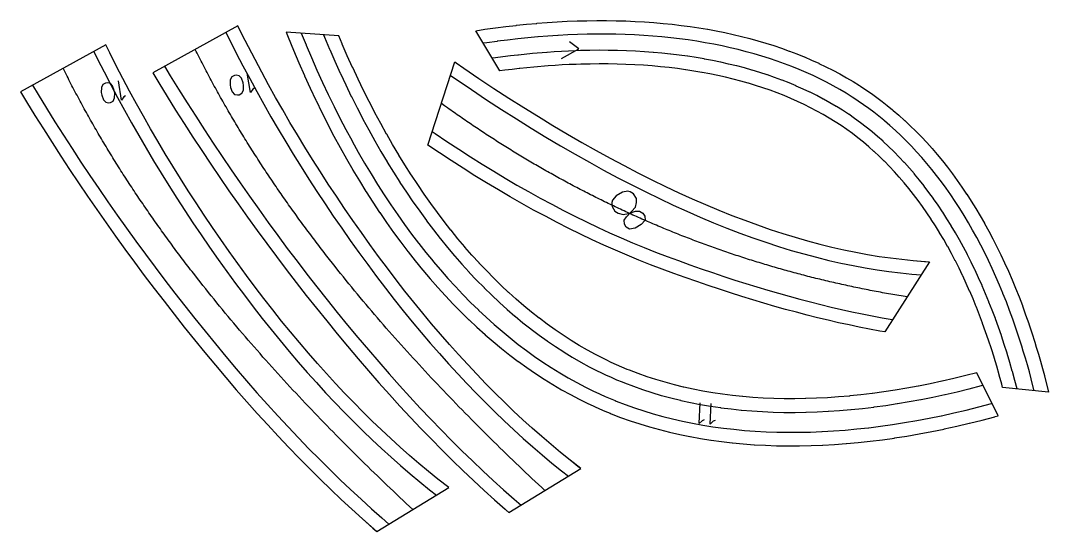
# Model space of a CAD drawing. Extents: x 1 to 96, y -465 to 46.
# Drawn here: x 0.5 to 94.9, y -207.1 to -160.1 of the extents above; entities that cross this region are included whole.
import ezdxf

# ---------------------------------------------------------------- set-up
doc = ezdxf.new("R2010")
doc.units = 0
doc.layers.add('11', color=216, linetype='CONTINUOUS')

msp = doc.modelspace()

# ---------------------------------------------------------------- linework, layer by layer
at = {"layer": '11'}
for points in [[(42.335, -161.073), (43.173, -160.946), (44.136, -160.812), (44.151, -160.81), (45.101, -160.688), (46.052, -160.579), (46.067, -160.577), (47.005, -160.48), (47.943, -160.395), (47.958, -160.394), (48.882, -160.321), (49.807, -160.26), (49.822, -160.26), (50.732, -160.211), (51.643, -160.175), (51.658, -160.175), (52.554, -160.151), (53.45, -160.139), (53.465, -160.139), (54.347, -160.139), (55.228, -160.151), (55.243, -160.152), (56.109, -160.176), (56.975, -160.213), (56.989, -160.213), (57.84, -160.262), (58.69, -160.322), (58.704, -160.324), (59.538, -160.396), (60.371, -160.481), (60.385, -160.482), (61.203, -160.579), (62.019, -160.688), (62.033, -160.69), (62.833, -160.81), (63.632, -160.943), (63.645, -160.945), (64.428, -161.089), (65.208, -161.246), (65.221, -161.249), (65.985, -161.416), (66.747, -161.597), (66.759, -161.6), (67.505, -161.791), (68.248, -161.996), (68.259, -161.999), (68.986, -162.215), (69.709, -162.443), (69.72, -162.447), (70.427, -162.685), (71.13, -162.938), (71.14, -162.941), (71.827, -163.204), (72.509, -163.48), (72.518, -163.484), (73.185, -163.77), (73.845, -164.069), (73.854, -164.073), (74.499, -164.383), (75.138, -164.706), (75.146, -164.71), (75.77, -165.043), (76.386, -165.39), (76.393, -165.394), (76.995, -165.751), (77.589, -166.121), (77.666, -166.17), (78.174, -166.504), (78.675, -166.85), (79.168, -167.206), (79.655, -167.571), (79.655, -167.572), (80.135, -167.947), (80.606, -168.333), (80.677, -168.393), (81.209, -168.85), (81.73, -169.32), (81.736, -169.325), (82.252, -169.811), (82.758, -170.309), (82.764, -170.315), (83.265, -170.83), (83.755, -171.355), (83.761, -171.362), (84.247, -171.905), (84.72, -172.457), (84.727, -172.465), (85.196, -173.035), (85.654, -173.614), (85.661, -173.623), (86.114, -174.22), (86.555, -174.825), (86.562, -174.835), (86.998, -175.458), (87.423, -176.089), (87.43, -176.099), (87.85, -176.749), (88.258, -177.406), (88.265, -177.416), (88.668, -178.091), (89.059, -178.773), (89.066, -178.784), (89.452, -179.484), (89.826, -180.19), (89.832, -180.202), (90.201, -180.926), (90.559, -181.657), (90.564, -181.669), (90.916, -182.417), (91.256, -183.171), (91.261, -183.184), (91.595, -183.956), (91.917, -184.733), (91.923, -184.746), (92.239, -185.541), (92.543, -186.341), (92.548, -186.355), (92.846, -187.172), (93.132, -187.994), (93.137, -188.008), (93.416, -188.848), (93.684, -189.692), (93.825, -190.147), (94.022, -190.798), (94.211, -191.452), (94.391, -192.109), (94.563, -192.768), (94.568, -192.79), (94.9, -194.134), (94.939, -194.3), (90.725, -193.857), (90.646, -193.55), (90.422, -192.726), (90.419, -192.712), (90.188, -191.904), (89.947, -191.099), (89.943, -191.086), (89.696, -190.298), (89.438, -189.514), (89.433, -189.5), (89.169, -188.733), (88.894, -187.969), (88.89, -187.956), (88.609, -187.21), (88.318, -186.468), (88.312, -186.455), (88.015, -185.73), (87.708, -185.01), (87.702, -184.998), (87.389, -184.295), (87.065, -183.597), (87.059, -183.585), (86.73, -182.905), (86.39, -182.23), (86.384, -182.219), (86.039, -181.562), (85.683, -180.91), (85.677, -180.899), (85.316, -180.266), (84.945, -179.638), (84.938, -179.628), (84.562, -179.018), (84.175, -178.416), (84.168, -178.406), (83.777, -177.82), (83.374, -177.243), (83.368, -177.234), (82.961, -176.674), (82.543, -176.122), (82.536, -176.113), (82.114, -175.578), (81.682, -175.053), (81.675, -175.045), (81.238, -174.536), (80.79, -174.037), (80.784, -174.03), (80.332, -173.548), (79.87, -173.076), (79.863, -173.07), (79.397, -172.615), (78.92, -172.171), (78.914, -172.165), (78.433, -171.738), (77.941, -171.322), (77.938, -171.319), (77.44, -170.918), (76.933, -170.53), (76.416, -170.155), (75.89, -169.792), (75.889, -169.791), (75.353, -169.441), (74.808, -169.104), (74.802, -169.1), (74.243, -168.773), (73.677, -168.458), (73.67, -168.454), (73.089, -168.149), (72.501, -167.857), (72.493, -167.853), (71.891, -167.571), (71.282, -167.301), (71.273, -167.297), (70.65, -167.037), (70.021, -166.79), (70.011, -166.786), (69.367, -166.548), (68.718, -166.323), (68.708, -166.319), (68.044, -166.104), (67.376, -165.901), (67.364, -165.898), (66.681, -165.704), (65.994, -165.524), (65.983, -165.521), (65.281, -165.35), (64.575, -165.192), (64.563, -165.189), (63.843, -165.041), (63.12, -164.905), (63.107, -164.902), (62.369, -164.776), (61.629, -164.662), (61.616, -164.66), (60.86, -164.557), (60.104, -164.465), (60.09, -164.463), (59.318, -164.382), (58.545, -164.312), (58.531, -164.311), (57.743, -164.252), (56.955, -164.205), (56.941, -164.204), (56.137, -164.168), (55.333, -164.143), (55.319, -164.142), (54.501, -164.128), (53.682, -164.125), (53.668, -164.125), (52.835, -164.134), (52.002, -164.153), (51.554, -164.167), (50.914, -164.19), (50.274, -164.221), (49.634, -164.261), (48.995, -164.308), (48.974, -164.31), (47.675, -164.423), (46.378, -164.551), (46.336, -164.556), (45.667, -164.63), (44.999, -164.712), (44.534, -164.774)], [(20.491, -160.632), (12.666, -164.95), (13.215, -165.861), (13.986, -167.118), (14.767, -168.369), (15.558, -169.616), (16.36, -170.858), (17.171, -172.096), (17.993, -173.328), (18.825, -174.556), (19.667, -175.779), (20.519, -176.998), (21.382, -178.211), (22.255, -179.42), (23.138, -180.624), (24.031, -181.824), (24.934, -183.019), (25.847, -184.208), (26.771, -185.394), (27.705, -186.574), (28.649, -187.75), (29.603, -188.921), (30.562, -190.079), (31.523, -191.218), (32.483, -192.336), (33.445, -193.435), (34.407, -194.513), (35.37, -195.572), (36.333, -196.61), (37.297, -197.629), (38.262, -198.627), (39.227, -199.605), (40.193, -200.564), (41.16, -201.502), (42.127, -202.421), (43.095, -203.319), (44.063, -204.197), (45.033, -205.056), (45.383, -205.359), (51.996, -201.323), (51.88, -201.234), (51.003, -200.545), (50.13, -199.838), (49.26, -199.112), (48.394, -198.368), (47.532, -197.605), (46.673, -196.825), (45.817, -196.025), (44.966, -195.208), (44.118, -194.371), (43.273, -193.517), (42.432, -192.644), (41.595, -191.753), (40.761, -190.843), (39.931, -189.915), (39.104, -188.969), (38.281, -188.004), (37.461, -187.021), (36.645, -186.019), (35.833, -184.999), (35.024, -183.961), (34.219, -182.904), (33.418, -181.829), (32.62, -180.736), (31.83, -179.631), (31.052, -178.522), (30.286, -177.409), (29.533, -176.292), (28.792, -175.17), (28.064, -174.044), (27.348, -172.914), (26.644, -171.78), (25.952, -170.642), (25.273, -169.5), (24.606, -168.353), (23.951, -167.202), (23.309, -166.047), (22.679, -164.888), (22.061, -163.724), (21.456, -162.557), (20.863, -161.385)], [(90.329, -196.461), (88.366, -192.504), (87.358, -192.766), (87.338, -192.771), (86.255, -193.037), (85.169, -193.287), (85.148, -193.291), (84.079, -193.521), (83.006, -193.735), (82.986, -193.739), (81.93, -193.933), (80.871, -194.111), (80.851, -194.114), (79.81, -194.273), (78.766, -194.415), (78.747, -194.417), (77.721, -194.54), (76.693, -194.645), (76.674, -194.647), (75.664, -194.734), (74.653, -194.803), (74.634, -194.804), (73.642, -194.854), (72.648, -194.887), (72.629, -194.887), (71.655, -194.901), (70.68, -194.897), (70.662, -194.897), (69.705, -194.874), (68.75, -194.833), (68.732, -194.832), (67.795, -194.773), (66.86, -194.695), (66.843, -194.693), (65.926, -194.597), (65.011, -194.481), (64.996, -194.479), (64.099, -194.346), (63.206, -194.192), (63.192, -194.19), (62.317, -194.019), (61.446, -193.828), (61.433, -193.825), (60.58, -193.617), (59.733, -193.388), (59.721, -193.384), (58.891, -193.138), (58.068, -192.871), (57.252, -192.583), (56.444, -192.274), (56.255, -192.199), (55.761, -191.997), (55.27, -191.784), (54.785, -191.562), (54.304, -191.33), (54.121, -191.24), (53.351, -190.846), (52.591, -190.432), (51.841, -189.999), (51.103, -189.548), (51.093, -189.541), (50.356, -189.064), (49.63, -188.57), (49.619, -188.563), (48.895, -188.043), (48.183, -187.507), (48.171, -187.498), (47.459, -186.937), (46.761, -186.36), (46.749, -186.35), (46.051, -185.748), (45.365, -185.131), (45.353, -185.119), (44.669, -184.477), (43.998, -183.82), (43.986, -183.808), (43.316, -183.125), (42.659, -182.429), (42.647, -182.416), (41.991, -181.695), (41.349, -180.961), (41.337, -180.947), (40.697, -180.187), (40.07, -179.415), (40.058, -179.4), (39.433, -178.603), (38.822, -177.795), (38.81, -177.779), (38.201, -176.945), (37.606, -176.1), (37.595, -176.084), (37.002, -175.213), (36.423, -174.334), (36.412, -174.317), (35.836, -173.411), (35.274, -172.496), (35.264, -172.479), (34.705, -171.538), (34.16, -170.59), (34.15, -170.572), (33.609, -169.597), (33.081, -168.615), (33.072, -168.597), (32.548, -167.589), (32.039, -166.574), (32.03, -166.556), (31.525, -165.515), (31.034, -164.468), (31.026, -164.45), (30.54, -163.378), (30.068, -162.299), (30.06, -162.281), (29.75, -161.549), (24.926, -161.194), (25.112, -161.666), (25.597, -162.855), (25.606, -162.876), (26.098, -164.038), (26.605, -165.195), (26.614, -165.215), (27.126, -166.344), (27.654, -167.466), (27.664, -167.486), (28.197, -168.581), (28.745, -169.669), (28.755, -169.689), (29.308, -170.75), (29.876, -171.803), (29.886, -171.821), (30.459, -172.847), (31.046, -173.864), (31.057, -173.883), (31.648, -174.873), (32.255, -175.854), (32.266, -175.872), (32.876, -176.825), (33.501, -177.769), (33.513, -177.786), (34.141, -178.703), (34.784, -179.609), (34.795, -179.626), (35.441, -180.505), (36.102, -181.373), (36.114, -181.389), (36.777, -182.23), (37.454, -183.059), (37.467, -183.074), (38.146, -183.876), (38.841, -184.666), (38.853, -184.68), (39.549, -185.443), (40.26, -186.193), (40.272, -186.206), (40.984, -186.929), (41.71, -187.638), (41.723, -187.649), (42.45, -188.332), (43.192, -188.999), (43.204, -189.01), (43.947, -189.651), (44.703, -190.277), (44.715, -190.286), (45.472, -190.886), (46.243, -191.469), (46.254, -191.477), (47.026, -192.034), (47.811, -192.574), (47.821, -192.581), (48.607, -193.095), (49.405, -193.59), (49.415, -193.596), (50.215, -194.066), (51.026, -194.517), (51.848, -194.948), (52.681, -195.357), (52.777, -195.403), (53.246, -195.622), (53.718, -195.833), (54.194, -196.037), (54.673, -196.233), (54.772, -196.272), (55.64, -196.607), (56.516, -196.92), (57.4, -197.211), (58.291, -197.481), (58.302, -197.484), (59.21, -197.736), (60.124, -197.967), (60.137, -197.97), (61.068, -198.182), (62.005, -198.373), (62.019, -198.376), (62.973, -198.549), (63.931, -198.701), (63.946, -198.703), (64.922, -198.837), (65.901, -198.95), (65.917, -198.952), (66.914, -199.047), (67.914, -199.121), (67.931, -199.122), (68.948, -199.178), (69.967, -199.214), (69.985, -199.214), (71.022, -199.231), (72.06, -199.228), (72.079, -199.228), (73.135, -199.206), (74.19, -199.164), (74.21, -199.163), (75.284, -199.102), (76.357, -199.023), (76.376, -199.021), (77.468, -198.921), (78.557, -198.804), (78.578, -198.801), (79.685, -198.663), (80.791, -198.507), (80.811, -198.504), (81.935, -198.327), (83.055, -198.133), (83.076, -198.129), (84.215, -197.914), (85.35, -197.681), (85.371, -197.677), (86.523, -197.423), (87.672, -197.153), (87.693, -197.148), (88.859, -196.856), (90.02, -196.548), (90.041, -196.542)], [(8.352, -162.368), (0.527, -166.685), (1.077, -167.597), (1.847, -168.853), (2.628, -170.105), (3.42, -171.352), (4.221, -172.594), (5.033, -173.831), (5.854, -175.064), (6.686, -176.292), (7.528, -177.515), (8.381, -178.733), (9.243, -179.947), (10.116, -181.156), (10.999, -182.36), (11.892, -183.559), (12.795, -184.754), (13.708, -185.944), (14.632, -187.129), (15.566, -188.31), (16.51, -189.485), (17.464, -190.656), (18.424, -191.815), (19.384, -192.953), (20.345, -194.072), (21.306, -195.17), (22.268, -196.249), (23.231, -197.307), (24.194, -198.346), (25.159, -199.364), (26.123, -200.363), (27.089, -201.341), (28.054, -202.299), (29.021, -203.238), (29.988, -204.156), (30.956, -205.054), (31.925, -205.933), (32.894, -206.791), (33.245, -207.094), (39.858, -203.058), (39.741, -202.97), (38.864, -202.281), (37.991, -201.573), (37.121, -200.848), (36.255, -200.103), (35.393, -199.341), (34.534, -198.56), (33.679, -197.761), (32.827, -196.943), (31.979, -196.107), (31.134, -195.252), (30.293, -194.38), (29.456, -193.488), (28.622, -192.579), (27.792, -191.651), (26.965, -190.704), (26.142, -189.74), (25.323, -188.756), (24.507, -187.755), (23.694, -186.735), (22.886, -185.697), (22.08, -184.64), (21.279, -183.565), (20.481, -182.471), (19.691, -181.366), (18.913, -180.257), (18.148, -179.144), (17.395, -178.027), (16.654, -176.905), (15.925, -175.78), (15.209, -174.65), (14.505, -173.516), (13.814, -172.377), (13.134, -171.235), (12.467, -170.088), (11.813, -168.938), (11.17, -167.783), (10.54, -166.623), (9.923, -165.46), (9.317, -164.292), (8.724, -163.121)], [(84.024, -182.319), (79.919, -188.763), (79.437, -188.678), (78.505, -188.502), (77.566, -188.316), (76.62, -188.118), (75.666, -187.908), (74.706, -187.687), (73.739, -187.454), (72.765, -187.21), (71.784, -186.954), (70.795, -186.687), (69.8, -186.408), (68.798, -186.118), (67.789, -185.816), (66.773, -185.503), (65.75, -185.178), (64.719, -184.841), (63.682, -184.494), (62.638, -184.134), (61.587, -183.763), (60.529, -183.381), (59.464, -182.987), (58.395, -182.578), (57.325, -182.153), (56.254, -181.71), (55.182, -181.25), (54.11, -180.773), (53.036, -180.279), (51.962, -179.768), (50.886, -179.24), (49.81, -178.694), (48.733, -178.132), (47.655, -177.552), (46.576, -176.955), (45.497, -176.341), (44.416, -175.71), (43.334, -175.061), (42.252, -174.396), (41.169, -173.713), (40.084, -173.013), (38.999, -172.297), (37.95, -171.587), (40.403, -163.929), (40.537, -164.025), (41.234, -164.508), (42.627, -165.452), (44.01, -166.37), (45.381, -167.262), (46.742, -168.128), (48.092, -168.969), (49.432, -169.784), (50.76, -170.573), (52.077, -171.337), (53.384, -172.075), (54.68, -172.787), (55.965, -173.474), (57.239, -174.135), (58.502, -174.77), (59.754, -175.38), (60.996, -175.963), (62.226, -176.522), (63.446, -177.054), (64.655, -177.561), (65.853, -178.042), (67.04, -178.497), (68.217, -178.927), (69.382, -179.331), (70.537, -179.709), (71.681, -180.062), (72.814, -180.389), (73.936, -180.69), (75.047, -180.965), (76.147, -181.215), (77.237, -181.439), (78.315, -181.638), (79.383, -181.81), (80.44, -181.957), (81.486, -182.083), (82.521, -182.192), (83.545, -182.283)], [(20.165, -165.189), (19.923, -165.315), (19.793, -165.597), (19.775, -166.037), (19.815, -166.292), (19.968, -166.705), (20.179, -166.934), (20.449, -166.978), (20.619, -166.951), (20.862, -166.825), (20.992, -166.543), (21.01, -166.103), (20.97, -165.848), (20.817, -165.435), (20.606, -165.207), (20.336, -165.162)], [(8.335, -165.898), (8.092, -166.023), (7.962, -166.306), (7.944, -166.745), (7.985, -167.001), (8.137, -167.414), (8.349, -167.642), (8.618, -167.687), (8.789, -167.66), (9.031, -167.534), (9.162, -167.251), (9.179, -166.812), (9.139, -166.556), (8.986, -166.144), (8.775, -165.915), (8.505, -165.871)], [(55.802, -175.919), (55.238, -176.251), (54.898, -176.641), (54.84, -176.865), (54.865, -177.23), (55.113, -177.653), (55.42, -177.852), (55.868, -177.968), (56.374, -177.86), (57.021, -177.67), (57.386, -177.645), (57.693, -177.844), (57.859, -178.126), (57.884, -178.491), (57.544, -178.881), (56.98, -179.213), (56.474, -179.32), (56.167, -179.121), (56.001, -178.839), (55.976, -178.474), (56.175, -178.167), (56.656, -177.695), (56.996, -177.305), (57.113, -176.857), (57.088, -176.492), (56.839, -176.069), (56.532, -175.87), (56.308, -175.812)]]:
    msp.add_lwpolyline(points, close=True, dxfattribs=at)
for points in [[(42.335, -161.073), (43.173, -160.946), (44.136, -160.812), (44.151, -160.81), (45.101, -160.688), (46.052, -160.579), (46.067, -160.577), (47.005, -160.48), (47.943, -160.395), (47.958, -160.394), (48.882, -160.321), (49.807, -160.26), (49.822, -160.26), (50.732, -160.211), (51.643, -160.175), (51.658, -160.175), (52.554, -160.151), (53.45, -160.139), (53.465, -160.139), (54.347, -160.139), (55.228, -160.151), (55.243, -160.152), (56.109, -160.176), (56.975, -160.213), (56.989, -160.213), (57.84, -160.262), (58.69, -160.322), (58.704, -160.324), (59.538, -160.396), (60.371, -160.481), (60.385, -160.482), (61.203, -160.579), (62.019, -160.688), (62.033, -160.69), (62.833, -160.81), (63.632, -160.943), (63.645, -160.945), (64.428, -161.089), (65.208, -161.246), (65.221, -161.249), (65.985, -161.416), (66.747, -161.597), (66.759, -161.6), (67.505, -161.791), (68.248, -161.996), (68.259, -161.999), (68.986, -162.215), (69.709, -162.443), (69.72, -162.447), (70.427, -162.685), (71.13, -162.938), (71.14, -162.941), (71.827, -163.204), (72.509, -163.48), (72.518, -163.484), (73.185, -163.77), (73.845, -164.069), (73.854, -164.073), (74.499, -164.383), (75.138, -164.706), (75.146, -164.71), (75.77, -165.043), (76.386, -165.39), (76.393, -165.394), (76.995, -165.751), (77.589, -166.121), (77.666, -166.17), (78.174, -166.504), (78.675, -166.85), (79.168, -167.206), (79.655, -167.571), (79.655, -167.572), (80.135, -167.947), (80.606, -168.333), (80.677, -168.393), (81.209, -168.85), (81.73, -169.32), (81.736, -169.325), (82.252, -169.811), (82.758, -170.309), (82.764, -170.315), (83.265, -170.83), (83.755, -171.355), (83.761, -171.362), (84.247, -171.905), (84.72, -172.457), (84.727, -172.465), (85.196, -173.035), (85.654, -173.614), (85.661, -173.623), (86.114, -174.22), (86.555, -174.825), (86.562, -174.835), (86.998, -175.458), (87.423, -176.089), (87.43, -176.099), (87.85, -176.749), (88.258, -177.406), (88.265, -177.416), (88.668, -178.091), (89.059, -178.773), (89.066, -178.784), (89.452, -179.484), (89.826, -180.19), (89.832, -180.202), (90.201, -180.926), (90.559, -181.657), (90.564, -181.669), (90.916, -182.417), (91.256, -183.171), (91.261, -183.184), (91.595, -183.956), (91.917, -184.733), (91.923, -184.746), (92.239, -185.541), (92.543, -186.341), (92.548, -186.355), (92.846, -187.172), (93.132, -187.994), (93.137, -188.008), (93.416, -188.848), (93.684, -189.692), (93.825, -190.147), (94.022, -190.798), (94.211, -191.452), (94.391, -192.109), (94.563, -192.768), (94.568, -192.79), (94.939, -194.3)], [(19.395, -161.237), (19.745, -161.944), (20.343, -163.127), (20.954, -164.305), (21.578, -165.479), (22.214, -166.649), (22.862, -167.815), (23.523, -168.976), (24.196, -170.133), (24.881, -171.286), (25.579, -172.434), (26.289, -173.579), (27.011, -174.718), (27.746, -175.854), (28.493, -176.985), (29.253, -178.112), (30.025, -179.235), (30.809, -180.353), (31.606, -181.468), (32.412, -182.571), (33.221, -183.657), (34.034, -184.724), (34.851, -185.773), (35.672, -186.804), (36.497, -187.816), (37.325, -188.81), (38.158, -189.786), (38.994, -190.743), (39.834, -191.682), (40.678, -192.603), (41.526, -193.506), (42.378, -194.39), (43.234, -195.256), (44.094, -196.104), (44.958, -196.933), (45.826, -197.744), (46.697, -198.536), (47.573, -199.31), (48.452, -200.066), (49.336, -200.803), (50.223, -201.522), (50.856, -202.019)], [(51.996, -201.323), (51.003, -200.545), (50.13, -199.838), (49.26, -199.112), (48.394, -198.368), (47.532, -197.605), (46.673, -196.825), (45.817, -196.025), (44.966, -195.208), (44.118, -194.371), (43.273, -193.517), (42.432, -192.644), (41.595, -191.753), (40.761, -190.843), (39.931, -189.915), (39.104, -188.969), (38.281, -188.004), (37.461, -187.021), (36.645, -186.019), (35.833, -184.999), (35.024, -183.961), (34.219, -182.904), (33.418, -181.829), (32.62, -180.736), (31.83, -179.631), (31.052, -178.522), (30.286, -177.409), (29.533, -176.292), (28.792, -175.17), (28.064, -174.044), (27.348, -172.914), (26.644, -171.78), (25.952, -170.642), (25.273, -169.5), (24.606, -168.353), (23.951, -167.202), (23.309, -166.047), (22.679, -164.888), (22.061, -163.724), (21.456, -162.557), (20.863, -161.385), (20.491, -160.632)], [(24.926, -161.194), (25.112, -161.666), (25.597, -162.855), (25.606, -162.876), (26.098, -164.038), (26.605, -165.195), (26.614, -165.215), (27.126, -166.344), (27.654, -167.466), (27.664, -167.486), (28.197, -168.581), (28.745, -169.669), (28.755, -169.689), (29.308, -170.75), (29.876, -171.803), (29.886, -171.821), (30.459, -172.847), (31.046, -173.864), (31.057, -173.883), (31.648, -174.873), (32.255, -175.854), (32.266, -175.872), (32.876, -176.825), (33.501, -177.769), (33.513, -177.786), (34.141, -178.703), (34.784, -179.609), (34.795, -179.626), (35.441, -180.505), (36.102, -181.373), (36.114, -181.389), (36.777, -182.23), (37.454, -183.059), (37.467, -183.074), (38.146, -183.876), (38.841, -184.666), (38.853, -184.68), (39.549, -185.443), (40.26, -186.193), (40.272, -186.206), (40.984, -186.929), (41.71, -187.638), (41.723, -187.649), (42.45, -188.332), (43.192, -188.999), (43.204, -189.01), (43.947, -189.651), (44.703, -190.277), (44.715, -190.286), (45.472, -190.886), (46.243, -191.469), (46.254, -191.477), (47.026, -192.034), (47.811, -192.574), (47.821, -192.581), (48.607, -193.095), (49.405, -193.59), (49.415, -193.596), (50.215, -194.066), (51.026, -194.517), (51.848, -194.948), (52.681, -195.357), (52.777, -195.403), (53.246, -195.622), (53.718, -195.833), (54.194, -196.037), (54.673, -196.233), (54.772, -196.272), (55.64, -196.607), (56.516, -196.92), (57.4, -197.211), (58.291, -197.481), (58.302, -197.484), (59.21, -197.736), (60.124, -197.967), (60.137, -197.97), (61.068, -198.182), (62.005, -198.373), (62.019, -198.376), (62.973, -198.549), (63.931, -198.701), (63.946, -198.703), (64.922, -198.837), (65.901, -198.95), (65.917, -198.952), (66.914, -199.047), (67.914, -199.121), (67.931, -199.122), (68.948, -199.178), (69.967, -199.214), (69.985, -199.214), (71.022, -199.231), (72.06, -199.228), (72.079, -199.228), (73.135, -199.206), (74.19, -199.164), (74.21, -199.163), (75.284, -199.102), (76.357, -199.023), (76.376, -199.021), (77.468, -198.921), (78.557, -198.804), (78.578, -198.801), (79.685, -198.663), (80.791, -198.507), (80.811, -198.504), (81.935, -198.327), (83.055, -198.133), (83.076, -198.129), (84.215, -197.914), (85.35, -197.681), (85.371, -197.677), (86.523, -197.423), (87.672, -197.153), (87.693, -197.148), (88.859, -196.856), (90.02, -196.548), (90.041, -196.542), (90.329, -196.461)], [(26.311, -161.296), (26.753, -162.379), (26.759, -162.392), (27.246, -163.544), (27.748, -164.689), (27.754, -164.702), (28.261, -165.82), (28.784, -166.931), (28.789, -166.943), (29.317, -168.027), (29.859, -169.103), (29.865, -169.115), (30.412, -170.164), (30.974, -171.205), (30.98, -171.216), (31.546, -172.23), (32.126, -173.235), (32.132, -173.246), (32.717, -174.224), (33.316, -175.192), (33.322, -175.202), (33.924, -176.143), (34.541, -177.075), (34.547, -177.084), (35.166, -177.988), (35.8, -178.882), (35.806, -178.89), (36.442, -179.757), (37.093, -180.612), (37.099, -180.619), (37.752, -181.448), (38.419, -182.264), (38.424, -182.27), (39.093, -183.06), (39.776, -183.837), (39.781, -183.842), (40.465, -184.592), (41.163, -185.329), (41.167, -185.333), (41.866, -186.043), (42.579, -186.739), (42.582, -186.742), (43.296, -187.411), (44.023, -188.066), (44.026, -188.068), (44.753, -188.697), (45.494, -189.309), (45.496, -189.31), (46.237, -189.897), (46.991, -190.468), (47.746, -191.012), (48.512, -191.539), (49.279, -192.04), (50.057, -192.523), (50.835, -192.981), (51.62, -193.417), (52.414, -193.833), (53.226, -194.232), (53.31, -194.273), (53.766, -194.485), (54.219, -194.688), (54.677, -194.884), (55.141, -195.074), (55.228, -195.109), (56.075, -195.435), (56.922, -195.738), (57.777, -196.019), (58.645, -196.282), (59.53, -196.528), (60.422, -196.753), (61.332, -196.96), (62.248, -197.147), (62.248, -197.147), (63.182, -197.317), (64.12, -197.466), (64.122, -197.466), (65.079, -197.597), (66.038, -197.708), (66.042, -197.708), (67.02, -197.801), (68, -197.874), (68.005, -197.875), (69.005, -197.929), (70.005, -197.964), (70.011, -197.964), (71.031, -197.981), (72.051, -197.978), (72.058, -197.978), (73.097, -197.956), (74.136, -197.916), (74.144, -197.915), (75.202, -197.855), (76.259, -197.777), (76.268, -197.776), (77.344, -197.678), (78.418, -197.561), (78.428, -197.56), (79.521, -197.424), (80.611, -197.27), (80.622, -197.268), (81.731, -197.094), (82.837, -196.902), (82.849, -196.9), (83.973, -196.687), (85.094, -196.458), (85.106, -196.455), (86.246, -196.204), (87.381, -195.937), (87.393, -195.934), (88.546, -195.645), (89.695, -195.34), (89.708, -195.337), (89.763, -195.321)], [(93.619, -194.162), (93.356, -193.093), (93.352, -193.079), (93.184, -192.432), (93.008, -191.791), (92.823, -191.153), (92.63, -190.513), (92.491, -190.066), (92.227, -189.235), (91.952, -188.407), (91.95, -188.401), (91.668, -187.592), (91.375, -186.787), (91.373, -186.781), (91.074, -185.995), (90.763, -185.212), (90.761, -185.208), (90.444, -184.444), (90.116, -183.685), (90.114, -183.681), (89.78, -182.94), (89.435, -182.205), (89.433, -182.201), (89.083, -181.485), (88.721, -180.774), (88.719, -180.771), (88.352, -180.079), (87.974, -179.393), (87.973, -179.391), (87.589, -178.723), (87.194, -178.062), (87.194, -178.061), (86.794, -177.418), (86.383, -176.783), (86.383, -176.783), (85.968, -176.166), (85.541, -175.557), (85.111, -174.966), (84.669, -174.384), (84.223, -173.82), (83.767, -173.265), (83.306, -172.728), (82.835, -172.201), (82.36, -171.692), (81.875, -171.193), (81.385, -170.712), (80.886, -170.242), (80.383, -169.789), (79.867, -169.345), (79.807, -169.295), (79.353, -168.922), (78.895, -168.564), (78.427, -168.213), (77.953, -167.871), (77.476, -167.541), (76.986, -167.219), (76.921, -167.178), (76.345, -166.819), (75.764, -166.474), (75.169, -166.139), (74.565, -165.817), (73.947, -165.504), (73.321, -165.204), (72.68, -164.913), (72.033, -164.635), (71.37, -164.367), (70.701, -164.112), (70.016, -163.866), (69.326, -163.633), (68.62, -163.41), (67.91, -163.2), (67.91, -163.2), (67.184, -162.999), (66.454, -162.812), (66.453, -162.812), (65.707, -162.635), (64.958, -162.471), (64.956, -162.47), (64.191, -162.316), (63.424, -162.175), (63.421, -162.175), (62.638, -162.044), (61.852, -161.926), (61.849, -161.926), (61.047, -161.819), (60.244, -161.724), (60.24, -161.724), (59.421, -161.64), (58.601, -161.569), (58.596, -161.569), (57.76, -161.509), (56.923, -161.462), (56.917, -161.461), (56.065, -161.425), (55.212, -161.401), (55.206, -161.401), (54.338, -161.389), (53.469, -161.389), (53.463, -161.389), (52.579, -161.4), (51.695, -161.424), (51.689, -161.424), (50.79, -161.46), (49.892, -161.508), (49.885, -161.508), (48.972, -161.568), (48.059, -161.64), (48.052, -161.64), (47.125, -161.724), (46.2, -161.82), (46.192, -161.821), (45.252, -161.929), (44.313, -162.049), (44.305, -162.05), (43.353, -162.183), (43.024, -162.233)], [(39.858, -203.058), (38.864, -202.281), (37.991, -201.573), (37.121, -200.848), (36.255, -200.103), (35.393, -199.341), (34.534, -198.56), (33.679, -197.761), (32.827, -196.943), (31.979, -196.107), (31.134, -195.252), (30.293, -194.38), (29.456, -193.488), (28.622, -192.579), (27.792, -191.651), (26.965, -190.704), (26.142, -189.74), (25.323, -188.756), (24.507, -187.755), (23.694, -186.735), (22.886, -185.697), (22.08, -184.64), (21.279, -183.565), (20.481, -182.471), (19.691, -181.366), (18.913, -180.257), (18.148, -179.144), (17.395, -178.027), (16.654, -176.905), (15.925, -175.78), (15.209, -174.65), (14.505, -173.516), (13.814, -172.377), (13.134, -171.235), (12.467, -170.088), (11.813, -168.938), (11.17, -167.783), (10.54, -166.623), (9.923, -165.46), (9.317, -164.292), (8.724, -163.121), (8.352, -162.368)], [(28.353, -161.446), (28.439, -161.657), (28.91, -162.771), (28.921, -162.797), (29.398, -163.886), (29.889, -164.969), (29.901, -164.995), (30.397, -166.054), (30.907, -167.105), (30.92, -167.131), (31.435, -168.157), (31.964, -169.176), (31.978, -169.202), (32.511, -170.196), (33.059, -171.182), (33.074, -171.208), (33.625, -172.169), (34.191, -173.121), (34.207, -173.147), (34.776, -174.073), (35.36, -174.991), (35.376, -175.017), (35.963, -175.909), (36.564, -176.792), (36.582, -176.816), (37.186, -177.673), (37.804, -178.52), (37.822, -178.544), (38.443, -179.365), (39.078, -180.176), (39.096, -180.199), (39.734, -180.984), (40.385, -181.756), (40.405, -181.779), (41.058, -182.526), (41.725, -183.261), (41.746, -183.283), (42.415, -183.992), (43.098, -184.688), (43.119, -184.709), (43.804, -185.379), (44.502, -186.035), (44.524, -186.055), (45.224, -186.686), (45.937, -187.301), (45.959, -187.32), (46.674, -187.91), (47.402, -188.484), (47.425, -188.502), (48.155, -189.051), (48.897, -189.583), (48.92, -189.599), (49.664, -190.106), (50.42, -190.595), (50.444, -190.61), (51.202, -191.074), (51.979, -191.523), (52.768, -191.952), (53.56, -192.357), (53.755, -192.453), (54.253, -192.694), (54.762, -192.926), (55.275, -193.149), (55.787, -193.358), (55.989, -193.438), (56.821, -193.756), (57.667, -194.055), (58.521, -194.332), (59.373, -194.585), (59.4, -194.593), (60.269, -194.827), (61.144, -195.041), (61.171, -195.047), (62.063, -195.243), (62.959, -195.418), (62.988, -195.423), (63.902, -195.58), (64.819, -195.716), (64.848, -195.72), (65.782, -195.839), (66.719, -195.937), (66.749, -195.94), (67.704, -196.02), (68.66, -196.08), (68.69, -196.082), (69.664, -196.124), (70.638, -196.147), (70.669, -196.147), (71.661, -196.152), (72.653, -196.137), (72.684, -196.137), (73.694, -196.103), (74.703, -196.052), (74.733, -196.05), (75.76, -195.98), (76.786, -195.892), (76.816, -195.889), (77.859, -195.782), (78.9, -195.658), (78.93, -195.654), (79.988, -195.51), (81.044, -195.349), (81.074, -195.344), (82.147, -195.164), (83.217, -194.967), (83.246, -194.962), (84.332, -194.745), (85.415, -194.512), (85.444, -194.506), (86.544, -194.253), (87.639, -193.985), (87.668, -193.977), (88.779, -193.689), (88.933, -193.647)], [(88.366, -192.504), (87.358, -192.766), (87.338, -192.771), (86.255, -193.037), (85.169, -193.287), (85.148, -193.291), (84.079, -193.521), (83.006, -193.735), (82.986, -193.739), (81.93, -193.933), (80.871, -194.111), (80.851, -194.114), (79.81, -194.273), (78.766, -194.415), (78.747, -194.417), (77.721, -194.54), (76.693, -194.645), (76.674, -194.647), (75.664, -194.734), (74.653, -194.803), (74.634, -194.804), (73.642, -194.854), (72.648, -194.887), (72.629, -194.887), (71.655, -194.901), (70.68, -194.897), (70.662, -194.897), (69.705, -194.874), (68.75, -194.833), (68.732, -194.832), (67.795, -194.773), (66.86, -194.695), (66.843, -194.693), (65.926, -194.597), (65.011, -194.481), (64.996, -194.479), (64.099, -194.346), (63.206, -194.192), (63.192, -194.19), (62.317, -194.019), (61.446, -193.828), (61.433, -193.825), (60.58, -193.617), (59.733, -193.388), (59.721, -193.384), (58.891, -193.138), (58.068, -192.871), (57.252, -192.583), (56.444, -192.274), (56.255, -192.199), (55.761, -191.997), (55.27, -191.784), (54.785, -191.562), (54.304, -191.33), (54.121, -191.24), (53.351, -190.846), (52.591, -190.432), (51.841, -189.999), (51.103, -189.548), (51.093, -189.541), (50.356, -189.064), (49.63, -188.57), (49.619, -188.563), (48.895, -188.043), (48.183, -187.507), (48.171, -187.498), (47.459, -186.937), (46.761, -186.36), (46.749, -186.35), (46.051, -185.748), (45.365, -185.131), (45.353, -185.119), (44.669, -184.477), (43.998, -183.82), (43.986, -183.808), (43.316, -183.125), (42.659, -182.429), (42.647, -182.416), (41.991, -181.695), (41.349, -180.961), (41.337, -180.947), (40.697, -180.187), (40.07, -179.415), (40.058, -179.4), (39.433, -178.603), (38.822, -177.795), (38.81, -177.779), (38.201, -176.945), (37.606, -176.1), (37.595, -176.084), (37.002, -175.213), (36.423, -174.334), (36.412, -174.317), (35.836, -173.411), (35.274, -172.496), (35.264, -172.479), (34.705, -171.538), (34.16, -170.59), (34.15, -170.572), (33.609, -169.597), (33.081, -168.615), (33.072, -168.597), (32.548, -167.589), (32.039, -166.574), (32.03, -166.556), (31.525, -165.515), (31.034, -164.468), (31.026, -164.45), (30.54, -163.378), (30.068, -162.299), (30.06, -162.281), (29.75, -161.549)], [(50.222, -163.612), (51.81, -162.739), (50.936, -162.104)], [(7.257, -162.972), (7.606, -163.68), (8.205, -164.862), (8.816, -166.041), (9.439, -167.215), (10.075, -168.385), (10.723, -169.55), (11.384, -170.712), (12.057, -171.869), (12.742, -173.021), (13.44, -174.17), (14.15, -175.314), (14.873, -176.454), (15.607, -177.589), (16.355, -178.721), (17.114, -179.848), (17.886, -180.97), (18.671, -182.089), (19.468, -183.203), (20.273, -184.307), (21.082, -185.392), (21.895, -186.459), (22.712, -187.508), (23.533, -188.539), (24.358, -189.551), (25.186, -190.545), (26.019, -191.521), (26.855, -192.479), (27.695, -193.418), (28.54, -194.339), (29.388, -195.241), (30.24, -196.125), (31.096, -196.991), (31.955, -197.839), (32.819, -198.668), (33.687, -199.479), (34.558, -200.272), (35.434, -201.046), (36.314, -201.801), (37.197, -202.539), (38.085, -203.258), (38.717, -203.754)], [(48.69, -203.341), (48.392, -203.063), (48.095, -202.785), (47.798, -202.506), (47.502, -202.226), (47.206, -201.946), (46.91, -201.665), (46.615, -201.384), (46.32, -201.102), (46.025, -200.819), (45.731, -200.536), (45.437, -200.252), (45.143, -199.968), (44.85, -199.683), (44.557, -199.397), (44.265, -199.111), (43.973, -198.824), (43.682, -198.537), (43.391, -198.249), (43.101, -197.96), (42.811, -197.671), (42.522, -197.381), (42.233, -197.091), (41.944, -196.799), (41.657, -196.508), (41.369, -196.216), (41.083, -195.923), (40.796, -195.629), (40.511, -195.335), (40.226, -195.041), (39.941, -194.745), (39.657, -194.449), (39.374, -194.153), (39.092, -193.856), (38.81, -193.558), (38.528, -193.26), (38.248, -192.961), (37.968, -192.661), (37.688, -192.361), (37.41, -192.06), (37.132, -191.759), (36.854, -191.457), (36.578, -191.154), (36.302, -190.851), (36.027, -190.547), (35.752, -190.243), (35.479, -189.938), (35.206, -189.632), (34.934, -189.326), (34.663, -189.019), (34.392, -188.711), (34.122, -188.403), (33.854, -188.094), (33.585, -187.785), (33.318, -187.475), (33.052, -187.164), (32.786, -186.853), (32.522, -186.541), (32.258, -186.229), (31.995, -185.916), (31.733, -185.602), (31.472, -185.288), (31.212, -184.973), (30.953, -184.657), (30.694, -184.341), (30.437, -184.024), (30.18, -183.707), (29.925, -183.388), (29.671, -183.07), (29.417, -182.75), (29.165, -182.43), (28.913, -182.11), (28.663, -181.789), (28.538, -181.628), (28.413, -181.467), (28.289, -181.306), (28.165, -181.144), (28.041, -180.983), (27.918, -180.821), (27.794, -180.66), (27.671, -180.498), (27.549, -180.336), (27.426, -180.173), (27.304, -180.011), (27.182, -179.848), (27.06, -179.686), (26.939, -179.523), (26.818, -179.36), (26.697, -179.197), (26.576, -179.033), (26.456, -178.87), (26.336, -178.706), (26.217, -178.542), (26.097, -178.378), (25.978, -178.214), (25.859, -178.05), (25.741, -177.885), (25.622, -177.721), (25.504, -177.556), (25.387, -177.391), (25.269, -177.226), (25.152, -177.061), (25.035, -176.895), (24.919, -176.73), (24.802, -176.564), (24.687, -176.398), (24.571, -176.232), (24.456, -176.066), (24.341, -175.9), (24.226, -175.733), (24.111, -175.567), (23.997, -175.4), (23.883, -175.233), (23.77, -175.066), (23.657, -174.898), (23.544, -174.731), (23.431, -174.563), (23.319, -174.396), (23.207, -174.228), (23.095, -174.06), (22.984, -173.891), (22.873, -173.723), (22.762, -173.554), (22.652, -173.386), (22.542, -173.217), (22.432, -173.048), (22.323, -172.878), (22.214, -172.709), (22.105, -172.54), (21.997, -172.37), (21.889, -172.2), (21.781, -172.03), (21.674, -171.86), (21.567, -171.69), (21.46, -171.519), (21.353, -171.349), (21.247, -171.178), (21.142, -171.007), (21.036, -170.836), (20.931, -170.664), (20.827, -170.493), (20.722, -170.321), (20.618, -170.15), (20.514, -169.978), (20.411, -169.806), (20.308, -169.633), (20.206, -169.461), (20.103, -169.288), (20.001, -169.116), (19.9, -168.943), (19.799, -168.77), (19.698, -168.597), (19.597, -168.423), (19.497, -168.25), (19.397, -168.076), (19.298, -167.902), (19.199, -167.728), (19.1, -167.554), (19.002, -167.38), (18.904, -167.205), (18.806, -167.031), (18.709, -166.856), (18.612, -166.681), (18.516, -166.506), (18.42, -166.331), (18.324, -166.155), (18.229, -165.979), (18.134, -165.804), (18.039, -165.628), (17.945, -165.452), (17.851, -165.275), (17.758, -165.099), (17.665, -164.922), (17.572, -164.746), (17.48, -164.569), (17.388, -164.392), (17.296, -164.215), (17.205, -164.037), (17.114, -163.86), (17.024, -163.682), (16.934, -163.504), (16.845, -163.326), (16.755, -163.148), (16.667, -162.97), (16.578, -162.791)], [(92.052, -193.997), (91.855, -193.231), (91.628, -192.395), (91.622, -192.373), (91.388, -191.553), (91.143, -190.737), (91.137, -190.716), (90.886, -189.916), (90.624, -189.119), (90.617, -189.098), (90.348, -188.318), (90.069, -187.542), (90.061, -187.521), (89.776, -186.762), (89.479, -186.007), (89.471, -185.986), (89.169, -185.248), (88.855, -184.515), (88.846, -184.493), (88.527, -183.777), (88.197, -183.066), (88.187, -183.045), (87.851, -182.351), (87.504, -181.663), (87.493, -181.642), (87.141, -180.971), (86.778, -180.306), (86.766, -180.286), (86.397, -179.638), (86.017, -178.996), (86.005, -178.976), (85.62, -178.352), (85.224, -177.735), (85.21, -177.715), (84.809, -177.115), (84.396, -176.523), (84.383, -176.504), (83.965, -175.929), (83.536, -175.362), (83.521, -175.344), (83.088, -174.794), (82.643, -174.253), (82.627, -174.235), (82.177, -173.712), (81.716, -173.198), (81.701, -173.18), (81.235, -172.683), (80.758, -172.196), (80.741, -172.18), (80.259, -171.71), (79.767, -171.251), (79.75, -171.236), (79.252, -170.793), (78.743, -170.363), (78.728, -170.35), (78.212, -169.935), (77.68, -169.528), (77.138, -169.134), (76.593, -168.758), (76.579, -168.749), (76.023, -168.386), (75.459, -168.037), (75.44, -168.026), (74.863, -167.687), (74.277, -167.362), (74.257, -167.351), (73.658, -167.036), (73.051, -166.735), (73.03, -166.725), (72.409, -166.433), (71.782, -166.155), (71.761, -166.146), (71.119, -165.878), (70.472, -165.624), (70.45, -165.615), (69.788, -165.371), (69.122, -165.14), (69.099, -165.132), (68.418, -164.911), (67.733, -164.703), (67.71, -164.696), (67.01, -164.498), (66.307, -164.313), (66.284, -164.308), (65.565, -164.133), (64.844, -163.971), (64.821, -163.966), (64.085, -163.814), (63.346, -163.675), (63.323, -163.671), (62.569, -163.542), (61.814, -163.426), (61.791, -163.423), (61.021, -163.317), (60.249, -163.223), (60.226, -163.221), (59.44, -163.138), (58.652, -163.067), (58.629, -163.065), (57.827, -163.005), (57.025, -162.957), (57.002, -162.956), (56.185, -162.919), (55.368, -162.893), (55.345, -162.892), (54.514, -162.878), (53.682, -162.875), (53.66, -162.875), (52.814, -162.884), (51.969, -162.903), (51.512, -162.917), (50.86, -162.941), (50.205, -162.973), (49.549, -163.014), (48.898, -163.062), (48.869, -163.064), (47.559, -163.178), (46.251, -163.308), (46.201, -163.313), (45.522, -163.388), (44.839, -163.472), (44.158, -163.564), (43.842, -163.61)], [(40.403, -163.929), (40.537, -164.025), (41.234, -164.508), (42.627, -165.452), (44.01, -166.37), (45.381, -167.262), (46.742, -168.128), (48.092, -168.969), (49.432, -169.784), (50.76, -170.573), (52.077, -171.337), (53.384, -172.075), (54.68, -172.787), (55.965, -173.474), (57.239, -174.135), (58.502, -174.77), (59.754, -175.38), (60.996, -175.963), (62.226, -176.522), (63.446, -177.054), (64.655, -177.561), (65.853, -178.042), (67.04, -178.497), (68.217, -178.927), (69.382, -179.331), (70.537, -179.709), (71.681, -180.062), (72.814, -180.389), (73.936, -180.69), (75.047, -180.965), (76.147, -181.215), (77.237, -181.439), (78.315, -181.638), (79.383, -181.81), (80.44, -181.957), (81.486, -182.083), (82.521, -182.192), (84.024, -182.319)], [(90.725, -193.857), (90.646, -193.55), (90.422, -192.726), (90.419, -192.712), (90.188, -191.904), (89.947, -191.099), (89.943, -191.086), (89.696, -190.298), (89.438, -189.514), (89.433, -189.5), (89.169, -188.733), (88.894, -187.969), (88.89, -187.956), (88.609, -187.21), (88.318, -186.468), (88.312, -186.455), (88.015, -185.73), (87.708, -185.01), (87.702, -184.998), (87.389, -184.295), (87.065, -183.597), (87.059, -183.585), (86.73, -182.905), (86.39, -182.23), (86.384, -182.219), (86.039, -181.562), (85.683, -180.91), (85.677, -180.899), (85.316, -180.266), (84.945, -179.638), (84.938, -179.628), (84.562, -179.018), (84.175, -178.416), (84.168, -178.406), (83.777, -177.82), (83.374, -177.243), (83.368, -177.234), (82.961, -176.674), (82.543, -176.122), (82.536, -176.113), (82.114, -175.578), (81.682, -175.053), (81.675, -175.045), (81.238, -174.536), (80.79, -174.037), (80.784, -174.03), (80.332, -173.548), (79.87, -173.076), (79.863, -173.07), (79.397, -172.615), (78.92, -172.171), (78.914, -172.165), (78.433, -171.738), (77.941, -171.322), (77.938, -171.319), (77.44, -170.918), (76.933, -170.53), (76.416, -170.155), (75.89, -169.792), (75.889, -169.791), (75.353, -169.441), (74.808, -169.104), (74.802, -169.1), (74.243, -168.773), (73.677, -168.458), (73.67, -168.454), (73.089, -168.149), (72.501, -167.857), (72.493, -167.853), (71.891, -167.571), (71.282, -167.301), (71.273, -167.297), (70.65, -167.037), (70.021, -166.79), (70.011, -166.786), (69.367, -166.548), (68.718, -166.323), (68.708, -166.319), (68.044, -166.104), (67.376, -165.901), (67.364, -165.898), (66.681, -165.704), (65.994, -165.524), (65.983, -165.521), (65.281, -165.35), (64.575, -165.192), (64.563, -165.189), (63.843, -165.041), (63.12, -164.905), (63.107, -164.902), (62.369, -164.776), (61.629, -164.662), (61.616, -164.66), (60.86, -164.557), (60.104, -164.465), (60.09, -164.463), (59.318, -164.382), (58.545, -164.312), (58.531, -164.311), (57.743, -164.252), (56.955, -164.205), (56.941, -164.204), (56.137, -164.168), (55.333, -164.143), (55.319, -164.142), (54.501, -164.128), (53.682, -164.125), (53.668, -164.125), (52.835, -164.134), (52.002, -164.153), (51.554, -164.167), (50.914, -164.19), (50.274, -164.221), (49.634, -164.261), (48.995, -164.308), (48.974, -164.31), (47.675, -164.423), (46.378, -164.551), (46.336, -164.556), (45.667, -164.63), (44.999, -164.712), (44.534, -164.774)], [(36.551, -205.076), (36.254, -204.798), (35.956, -204.52), (35.66, -204.241), (35.363, -203.961), (35.067, -203.681), (34.771, -203.4), (34.476, -203.119), (34.181, -202.837), (33.886, -202.554), (33.592, -202.271), (33.298, -201.987), (33.004, -201.703), (32.711, -201.418), (32.419, -201.132), (32.126, -200.846), (31.835, -200.559), (31.543, -200.272), (31.253, -199.984), (30.962, -199.695), (30.672, -199.406), (30.383, -199.116), (30.094, -198.826), (29.806, -198.535), (29.518, -198.243), (29.231, -197.951), (28.944, -197.658), (28.658, -197.365), (28.372, -197.071), (28.087, -196.776), (27.803, -196.481), (27.519, -196.185), (27.235, -195.888), (26.953, -195.591), (26.671, -195.293), (26.39, -194.995), (26.109, -194.696), (25.829, -194.397), (25.549, -194.096), (25.271, -193.796), (24.993, -193.494), (24.716, -193.192), (24.439, -192.89), (24.163, -192.586), (23.888, -192.283), (23.614, -191.978), (23.34, -191.673), (23.067, -191.367), (22.795, -191.061), (22.524, -190.754), (22.253, -190.447), (21.984, -190.139), (21.715, -189.83), (21.447, -189.52), (21.179, -189.21), (20.913, -188.9), (20.648, -188.588), (20.383, -188.277), (20.119, -187.964), (19.856, -187.651), (19.594, -187.337), (19.333, -187.023), (19.073, -186.708), (18.814, -186.392), (18.555, -186.076), (18.298, -185.759), (18.042, -185.442), (17.786, -185.124), (17.532, -184.805), (17.278, -184.486), (17.026, -184.166), (16.774, -183.845), (16.524, -183.524), (16.399, -183.363), (16.275, -183.202), (16.15, -183.041), (16.026, -182.88), (15.902, -182.718), (15.779, -182.557), (15.656, -182.395), (15.533, -182.233), (15.41, -182.071), (15.287, -181.909), (15.165, -181.746), (15.043, -181.584), (14.922, -181.421), (14.8, -181.258), (14.679, -181.095), (14.558, -180.932), (14.438, -180.769), (14.317, -180.605), (14.197, -180.441), (14.078, -180.278), (13.958, -180.114), (13.839, -179.95), (13.72, -179.785), (13.602, -179.621), (13.484, -179.456), (13.366, -179.291), (13.248, -179.127), (13.13, -178.961), (13.013, -178.796), (12.896, -178.631), (12.78, -178.465), (12.664, -178.3), (12.548, -178.134), (12.432, -177.968), (12.317, -177.802), (12.202, -177.635), (12.087, -177.469), (11.973, -177.302), (11.859, -177.135), (11.745, -176.968), (11.631, -176.801), (11.518, -176.634), (11.405, -176.466), (11.293, -176.299), (11.18, -176.131), (11.068, -175.963), (10.957, -175.795), (10.845, -175.627), (10.734, -175.458), (10.624, -175.29), (10.513, -175.121), (10.403, -174.952), (10.294, -174.783), (10.184, -174.614), (10.075, -174.445), (9.966, -174.275), (9.858, -174.105), (9.75, -173.936), (9.642, -173.766), (9.535, -173.595), (9.428, -173.425), (9.321, -173.255), (9.215, -173.084), (9.109, -172.913), (9.003, -172.742), (8.898, -172.571), (8.792, -172.4), (8.688, -172.228), (8.583, -172.057), (8.479, -171.885), (8.376, -171.713), (8.272, -171.541), (8.169, -171.369), (8.067, -171.196), (7.965, -171.024), (7.863, -170.851), (7.761, -170.678), (7.66, -170.505), (7.559, -170.332), (7.459, -170.159), (7.358, -169.985), (7.259, -169.812), (7.159, -169.638), (7.06, -169.464), (6.962, -169.29), (6.863, -169.115), (6.765, -168.941), (6.668, -168.766), (6.57, -168.591), (6.474, -168.416), (6.377, -168.241), (6.281, -168.066), (6.185, -167.891), (6.09, -167.715), (5.995, -167.539), (5.9, -167.363), (5.806, -167.187), (5.712, -167.011), (5.619, -166.834), (5.526, -166.658), (5.433, -166.481), (5.341, -166.304), (5.249, -166.127), (5.158, -165.95), (5.066, -165.773), (4.976, -165.595), (4.885, -165.417), (4.795, -165.24), (4.706, -165.061), (4.617, -164.883), (4.528, -164.705), (4.44, -164.526)], [(12.666, -164.95), (13.215, -165.861), (13.986, -167.118), (14.767, -168.369), (15.558, -169.616), (16.36, -170.858), (17.171, -172.096), (17.993, -173.328), (18.825, -174.556), (19.667, -175.779), (20.519, -176.998), (21.382, -178.211), (22.255, -179.42), (23.138, -180.624), (24.031, -181.824), (24.934, -183.019), (25.847, -184.208), (26.771, -185.394), (27.705, -186.574), (28.649, -187.75), (29.603, -188.921), (30.562, -190.079), (31.523, -191.218), (32.483, -192.336), (33.445, -193.435), (34.407, -194.513), (35.37, -195.572), (36.333, -196.61), (37.297, -197.629), (38.262, -198.627), (39.227, -199.605), (40.193, -200.564), (41.16, -201.502), (42.127, -202.421), (43.095, -203.319), (44.063, -204.197), (45.383, -205.359)], [(13.761, -164.345), (14.283, -165.212), (15.049, -166.46), (15.825, -167.703), (16.611, -168.942), (17.408, -170.177), (18.214, -171.406), (19.031, -172.631), (19.857, -173.851), (20.694, -175.067), (21.541, -176.277), (22.398, -177.484), (23.265, -178.685), (24.143, -179.882), (25.03, -181.074), (25.928, -182.261), (26.836, -183.444), (27.754, -184.622), (28.682, -185.795), (29.62, -186.964), (30.569, -188.127), (31.521, -189.278), (32.474, -190.408), (33.428, -191.517), (34.382, -192.607), (35.336, -193.677), (36.29, -194.726), (37.245, -195.755), (38.201, -196.765), (39.156, -197.754), (40.112, -198.723), (41.069, -199.672), (42.026, -200.601), (42.983, -201.509), (43.94, -202.398), (44.898, -203.266), (45.856, -204.115), (46.504, -204.675)], [(22.009, -166.341), (21.852, -166.453), (21.636, -166.749), (21.353, -164.96)], [(40.004, -165.176), (40.527, -165.539), (41.931, -166.49), (43.323, -167.414), (44.705, -168.313), (46.076, -169.186), (47.437, -170.033), (48.787, -170.855), (50.127, -171.651), (51.457, -172.422), (52.776, -173.167), (54.084, -173.886), (55.382, -174.58), (56.67, -175.248), (57.948, -175.89), (59.215, -176.507), (60.472, -177.098), (61.718, -177.664), (62.955, -178.203), (64.181, -178.717), (65.396, -179.205), (66.602, -179.668), (67.798, -180.104), (68.983, -180.515), (70.158, -180.9), (71.323, -181.26), (72.478, -181.593), (73.623, -181.9), (74.758, -182.181), (75.883, -182.437), (76.998, -182.666), (78.103, -182.869), (79.197, -183.046), (80.28, -183.197), (81.346, -183.325), (82.4, -183.436), (83.263, -183.513)], [(1.622, -166.081), (2.145, -166.947), (2.91, -168.195), (3.686, -169.439), (4.473, -170.678), (5.269, -171.912), (6.075, -173.142), (6.892, -174.366), (7.719, -175.587), (8.555, -176.802), (9.402, -178.013), (10.259, -179.219), (11.127, -180.42), (12.004, -181.617), (12.892, -182.809), (13.789, -183.996), (14.697, -185.179), (15.615, -186.357), (16.543, -187.53), (17.482, -188.699), (18.43, -189.863), (19.383, -191.013), (20.336, -192.143), (21.289, -193.253), (22.243, -194.342), (23.197, -195.412), (24.152, -196.462), (25.107, -197.491), (26.062, -198.5), (27.018, -199.489), (27.974, -200.458), (28.93, -201.407), (29.887, -202.336), (30.844, -203.245), (31.801, -204.133), (32.759, -205.002), (33.717, -205.85), (34.365, -206.41)], [(10.178, -167.049), (10.021, -167.162), (9.806, -167.458), (9.522, -165.669)], [(0.527, -166.685), (1.077, -167.597), (1.847, -168.853), (2.628, -170.105), (3.42, -171.352), (4.221, -172.594), (5.033, -173.831), (5.854, -175.064), (6.686, -176.292), (7.528, -177.515), (8.381, -178.733), (9.243, -179.947), (10.116, -181.156), (10.999, -182.36), (11.892, -183.559), (12.795, -184.754), (13.708, -185.944), (14.632, -187.129), (15.566, -188.31), (16.51, -189.485), (17.464, -190.656), (18.424, -191.815), (19.384, -192.953), (20.345, -194.072), (21.306, -195.17), (22.268, -196.249), (23.231, -197.307), (24.194, -198.346), (25.159, -199.364), (26.123, -200.363), (27.089, -201.341), (28.054, -202.299), (29.021, -203.238), (29.988, -204.156), (30.956, -205.054), (31.925, -205.933), (33.245, -207.094)], [(81.971, -185.541), (81.78, -185.51), (81.59, -185.479), (81.399, -185.447), (81.209, -185.415), (81.018, -185.383), (80.828, -185.351), (80.639, -185.318), (80.449, -185.285), (80.26, -185.251), (80.07, -185.217), (79.881, -185.183), (79.693, -185.149), (79.504, -185.114), (79.316, -185.079), (79.127, -185.043), (78.939, -185.008), (78.752, -184.972), (78.564, -184.935), (78.377, -184.899), (78.189, -184.862), (78.002, -184.824), (77.816, -184.786), (77.629, -184.748), (77.442, -184.71), (77.256, -184.671), (77.07, -184.632), (76.884, -184.593), (76.699, -184.554), (76.513, -184.514), (76.328, -184.473), (76.143, -184.433), (75.958, -184.392), (75.773, -184.351), (75.589, -184.309), (75.405, -184.267), (75.221, -184.225), (75.037, -184.183), (74.853, -184.14), (74.669, -184.097), (74.486, -184.053), (74.303, -184.01), (74.12, -183.966), (73.937, -183.921), (73.755, -183.876), (73.573, -183.831), (73.39, -183.786), (73.208, -183.741), (73.027, -183.695), (72.845, -183.648), (72.664, -183.602), (72.483, -183.555), (72.302, -183.508), (72.121, -183.46), (71.94, -183.412), (71.76, -183.364), (71.579, -183.316), (71.399, -183.267), (71.22, -183.218), (71.04, -183.168), (70.861, -183.119), (70.681, -183.069), (70.502, -183.018), (70.323, -182.968), (70.145, -182.917), (69.966, -182.866), (69.788, -182.814), (69.61, -182.762), (69.432, -182.71), (69.254, -182.657), (69.076, -182.605), (68.899, -182.552), (68.722, -182.498), (68.545, -182.444), (68.368, -182.39), (68.191, -182.336), (68.015, -182.281), (67.839, -182.227), (67.663, -182.171), (67.487, -182.116), (67.311, -182.06), (67.136, -182.004), (66.96, -181.947), (66.785, -181.891), (66.61, -181.833), (66.436, -181.776), (66.261, -181.718), (66.087, -181.66), (65.912, -181.602), (65.738, -181.544), (65.565, -181.485), (65.391, -181.425), (65.218, -181.366), (65.044, -181.306), (64.871, -181.246), (64.698, -181.186), (64.526, -181.125), (64.353, -181.064), (64.181, -181.003), (64.009, -180.941), (63.837, -180.879), (63.665, -180.817), (63.493, -180.755), (63.322, -180.692), (63.151, -180.629), (62.98, -180.565), (62.809, -180.502), (62.638, -180.438), (62.468, -180.374), (62.298, -180.309), (62.127, -180.244), (61.958, -180.179), (61.788, -180.114), (61.618, -180.048), (61.449, -179.982), (61.28, -179.915), (61.111, -179.849), (60.942, -179.782), (60.773, -179.715), (60.605, -179.647), (60.436, -179.579), (60.268, -179.511), (60.1, -179.443), (59.933, -179.374), (59.765, -179.305), (59.598, -179.236), (59.43, -179.166), (59.263, -179.097), (59.097, -179.026), (58.93, -178.956), (58.763, -178.885), (58.597, -178.814), (58.431, -178.743), (58.265, -178.671), (58.099, -178.6), (57.934, -178.527), (57.768, -178.455), (57.603, -178.382), (57.438, -178.309), (57.273, -178.236), (57.109, -178.162), (56.944, -178.088), (56.78, -178.014), (56.616, -177.94), (56.452, -177.865), (56.288, -177.79), (56.124, -177.715), (55.961, -177.639), (55.797, -177.563), (55.634, -177.487), (55.471, -177.411), (55.309, -177.334), (55.146, -177.257), (54.984, -177.18), (54.822, -177.102), (54.66, -177.024), (54.498, -176.946), (54.336, -176.868), (54.175, -176.789), (54.013, -176.71), (53.852, -176.631), (53.691, -176.551), (53.53, -176.471), (53.37, -176.391), (53.209, -176.311), (53.049, -176.23), (52.889, -176.149), (52.729, -176.068), (52.569, -175.987), (52.41, -175.905), (52.25, -175.823), (52.091, -175.74), (51.932, -175.658), (51.773, -175.575), (51.614, -175.492), (51.456, -175.408), (51.298, -175.325), (51.139, -175.241), (50.981, -175.156), (50.824, -175.072), (50.666, -174.987), (50.508, -174.902), (50.351, -174.816), (50.194, -174.731), (50.037, -174.645), (49.88, -174.559), (49.723, -174.472), (49.567, -174.385), (49.411, -174.298), (49.255, -174.211), (49.099, -174.124), (48.943, -174.036), (48.787, -173.948), (48.632, -173.859), (48.477, -173.771), (48.321, -173.682), (48.167, -173.593), (48.012, -173.503), (47.857, -173.413), (47.703, -173.323), (47.549, -173.233), (47.394, -173.143), (47.241, -173.052), (47.087, -172.961), (46.933, -172.869), (46.78, -172.778), (46.627, -172.686), (46.474, -172.594), (46.321, -172.501), (46.168, -172.409), (46.015, -172.316), (45.863, -172.223), (45.711, -172.129), (45.559, -172.035), (45.407, -171.941), (45.255, -171.847), (45.104, -171.753), (44.952, -171.658), (44.801, -171.563), (44.65, -171.467), (44.499, -171.372), (44.348, -171.276), (44.198, -171.18), (44.047, -171.084), (43.897, -170.987), (43.747, -170.89), (43.597, -170.793), (43.447, -170.695), (43.298, -170.598), (43.148, -170.5), (42.999, -170.402), (42.85, -170.303), (42.701, -170.204), (42.552, -170.106), (42.404, -170.006), (42.256, -169.907), (42.107, -169.807), (41.959, -169.707), (41.811, -169.607), (41.663, -169.506), (41.516, -169.405), (41.368, -169.304), (41.221, -169.203), (41.074, -169.102), (40.927, -169), (40.78, -168.898), (40.634, -168.795), (40.487, -168.693), (40.341, -168.59), (40.195, -168.487), (40.049, -168.384), (39.903, -168.28), (39.757, -168.176), (39.467, -167.968), (39.176, -167.758)], [(38.348, -170.344), (38.619, -170.531), (39.694, -171.257), (40.768, -171.967), (41.841, -172.659), (42.913, -173.335), (43.983, -173.993), (45.053, -174.634), (46.121, -175.258), (47.188, -175.865), (48.254, -176.454), (49.319, -177.027), (50.382, -177.583), (51.445, -178.121), (52.506, -178.643), (53.566, -179.147), (54.625, -179.634), (55.683, -180.105), (56.739, -180.558), (57.795, -180.994), (58.849, -181.414), (59.904, -181.816), (60.958, -182.207), (62.008, -182.586), (63.05, -182.954), (64.085, -183.31), (65.112, -183.655), (66.133, -183.988), (67.146, -184.31), (68.152, -184.62), (69.151, -184.919), (70.143, -185.206), (71.127, -185.482), (72.104, -185.746), (73.074, -185.999), (74.037, -186.24), (74.993, -186.47), (75.941, -186.689), (76.882, -186.896), (77.816, -187.091), (78.742, -187.275), (79.661, -187.448), (80.573, -187.609), (80.646, -187.621)], [(79.919, -188.763), (79.437, -188.678), (78.505, -188.502), (77.566, -188.316), (76.62, -188.118), (75.666, -187.908), (74.706, -187.687), (73.739, -187.454), (72.765, -187.21), (71.784, -186.954), (70.795, -186.687), (69.8, -186.408), (68.798, -186.118), (67.789, -185.816), (66.773, -185.503), (65.75, -185.178), (64.719, -184.841), (63.682, -184.494), (62.638, -184.134), (61.587, -183.763), (60.529, -183.381), (59.464, -182.987), (58.395, -182.578), (57.325, -182.153), (56.254, -181.71), (55.182, -181.25), (54.11, -180.773), (53.036, -180.279), (51.962, -179.768), (50.886, -179.24), (49.81, -178.694), (48.733, -178.132), (47.655, -177.552), (46.576, -176.955), (45.497, -176.341), (44.416, -175.71), (43.334, -175.061), (42.252, -174.396), (41.169, -173.713), (40.084, -173.013), (38.999, -172.297), (37.95, -171.587)], [(63.327, -196.834), (63.141, -196.915), (62.855, -197.171), (62.962, -195.27)], [(64.327, -196.891), (64.141, -196.971), (63.855, -197.227), (63.962, -195.326)]]:
    msp.add_lwpolyline(points, dxfattribs=at)

doc.saveas('drawing.dxf')
